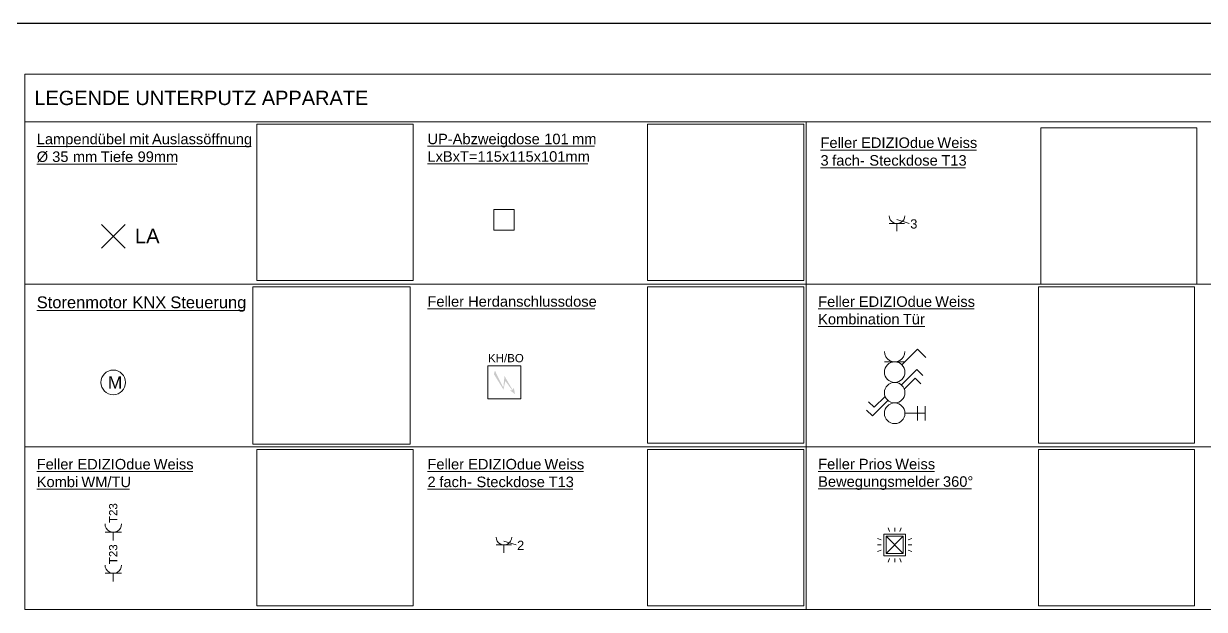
# Model space of a CAD drawing. Extents: x -1132 to 613, y -179 to 712.
# Drawn here: x -540.2 to -253.1, y 373.2 to 515.5 of the extents above; entities that cross this region are included whole.
import ezdxf

# ---------------------------------------------------------------- set-up
doc = ezdxf.new("R2010")
doc.units = 0
doc.layers.get('0').update_dxf_attribs({"lineweight": 13})
for name, color, linetype, lineweight in [('EL01_WAN_I0_Legende', 7, 'Continuous', 13), ('EL01_WAN_Rahmen', 7, 'Continuous', 13), ('EL01_WAN_Text', 7, 'Continuous', 13)]:
    doc.layers.add(name, color=color, linetype=linetype, lineweight=lineweight)
for name, color, linetype, lineweight, true_color in [('EL01_WAN_Kraft', 1, 'Continuous', 13, 0xff0000), ('EL01_WAN_Licht', 7, 'Continuous', 13, 0x0080ff), ('EL01_WAN_Starkstrom', 1, 'Continuous', 13, 0xff0000), ('EL01_WAN_Storen', 1, 'Continuous', 13, 0xff0000), ('EL01_WANX_Bitmap', 1, 'Continuous', 13, 0xff0000)]:
    doc.layers.add(name, color=color, linetype=linetype, lineweight=lineweight, true_color=true_color)
doc.styles.get("Standard").update_dxf_attribs({"font": 'arial.ttf'})
picture_1 = doc.add_image_def('image1.png', size_in_pixel=(460, 460))
picture_2 = doc.add_image_def('image2', size_in_pixel=(1181, 1181))
picture_3 = doc.add_image_def('image3.png', size_in_pixel=(320, 320))
picture_4 = doc.add_image_def('image4.jpg', size_in_pixel=(300, 300))
picture_5 = doc.add_image_def('image13.png', size_in_pixel=(320, 320))
picture_6 = doc.add_image_def('image14.png', size_in_pixel=(320, 320))
picture_7 = doc.add_image_def('image18.png', size_in_pixel=(460, 460))
picture_8 = doc.add_image_def('image20.png', size_in_pixel=(340, 340))
picture_9 = doc.add_image_def('image21.jpg', size_in_pixel=(740, 416))

# ---------------------------------------------------------------- blocks, each defined once
blk = doc.blocks.new('Blockreferenz-A0UJ2V7OXE', base_point=(-539.92, 373.19))
at = {"layer": 'EL01_WAN_Starkstrom', "lineweight": -2}
blk.add_hatch(color=256, dxfattribs=at).paths.add_polyline_path([(-420.73, 425.52), (-421.96, 426.39), (-421.43, 426.46), (-423.09, 428.69), (-423.54, 426.58), (-425.85, 430.33), (-425.62, 431.21), (-423.57, 427.06), (-423.29, 429.91), (-421.33, 426.54), (-421.02, 427.01)])
at = {"layer": 'EL01_WAN_Kraft', "linetype": 'ByBlock', "lineweight": -2, "ltscale": 0.13}
for p, q in [((-520.42, 391.96), (-516.42, 391.96)), ((-518.42, 391.96), (-518.42, 389.96)), ((-520.42, 381.96), (-516.42, 381.96)), ((-518.42, 381.96), (-518.42, 379.96))]:
    blk.add_line(p, q, dxfattribs=at)
for centre in [(-518.42, 393.96), (-518.42, 383.96)]:
    blk.add_ellipse(centre, major_axis=(-2, 0), ratio=1, start_param=0, end_param=3.141593, dxfattribs=at)
at = {"layer": 'EL01_WAN_Licht', "lineweight": -2}
for p, q in [((-420.92, 470.34), (-425.92, 470.34)), ((-425.92, 470.34), (-425.92, 465.34)), ((-420.92, 465.34), (-420.92, 470.34)), ((-425.92, 465.34), (-420.92, 465.34)), ((-329.74, 466.96), (-325.99, 466.96)), ((-327.86, 467.9), (-324.86, 466.96)), ((-327.86, 466.96), (-327.86, 465.08)), ((-326.65, 432.61), (-322.85, 436.41)), ((-322.85, 436.41), (-320.86, 434.42)), ((-330.92, 433.34), (-325.92, 433.34)), ((-326.78, 427.72), (-323.03, 431.47)), ((-323.03, 431.47), (-321.61, 430.06)), ((-326.09, 426.74), (-323.45, 429.39)), ((-323.45, 429.39), (-322.09, 428.03)), ((-330.75, 424.93), (-333.4, 422.29)), ((-333.4, 422.29), (-334.76, 423.65)), ((-330.07, 423.96), (-333.82, 420.21)), ((-333.82, 420.21), (-335.23, 421.62)), ((-331.05, 386.21), (-331.05, 391.46)), ((-331.05, 391.46), (-325.8, 391.46)), ((-326.32, 386.74), (-330.52, 390.94)), ((-330.52, 386.74), (-330.52, 390.94)), ((-330.52, 390.94), (-326.32, 390.94)), ((-330.52, 386.74), (-326.32, 390.94)), ((-329.68, 392.1), (-330.02, 392.99)), ((-328.42, 392.1), (-328.42, 392.99)), ((-327.17, 392.1), (-326.83, 392.99)), ((-326.32, 390.94), (-326.32, 386.74)), ((-325.8, 391.46), (-325.8, 386.21)), ((-425.3, 388.84), (-421.55, 388.84)), ((-423.42, 389.77), (-420.42, 388.84)), ((-423.42, 388.84), (-423.42, 386.96)), ((-331.69, 390.09), (-332.58, 390.43)), ((-331.69, 388.84), (-332.58, 388.84)), ((-331.69, 387.58), (-332.58, 387.24)), ((-325.15, 390.09), (-324.27, 390.43)), ((-325.15, 388.84), (-324.27, 388.84)), ((-325.15, 387.58), (-324.27, 387.24)), ((-325.8, 386.21), (-331.05, 386.21)), ((-326.32, 386.74), (-330.52, 386.74)), ((-329.68, 385.57), (-330.02, 384.68)), ((-328.42, 385.57), (-328.42, 384.68)), ((-327.17, 385.57), (-326.83, 384.68))]:
    blk.add_line(p, q, dxfattribs=at)
at = {"layer": 'EL01_WAN_Licht', "linetype": 'ByBlock', "lineweight": -2, "ltscale": 0.13}
for p, q in [((-521.31, 460.95), (-515.54, 466.72)), ((-521.31, 466.72), (-515.54, 460.95))]:
    blk.add_line(p, q, dxfattribs=at)
at = {"layer": 'EL01_WAN_Licht', "lineweight": -2}
for centre in [(-328.42, 430.84), (-328.42, 425.84)]:
    blk.add_circle(centre, 2.5, dxfattribs=at)
for centre, major_axis in [((-327.86, 468.83), (-1.88, 0)), ((-328.42, 435.84), (-2.5, 0)), ((-423.42, 390.71), (-1.88, 0))]:
    blk.add_ellipse(centre, major_axis=major_axis, ratio=1, start_param=0, end_param=3.141593, dxfattribs=at)
at = {"layer": 'EL01_WAN_Rahmen', "color": 0, "linetype": 'ByBlock', "lineweight": -2, "ltscale": 0.13}
for p, q in [((-539.92, 491.69), (-539.92, 503.28)), ((-539.92, 503.28), (30.08, 503.28)), ((-539.92, 452.19), (-539.92, 491.69)), ((-539.92, 491.69), (-349.92, 491.69)), ((-349.92, 452.19), (-349.92, 491.69)), ((-349.92, 491.69), (29.2, 491.69)), ((-349.92, 491.69), (-349.92, 452.19)), ((30.08, 491.69), (-349.92, 491.69)), ((-349.92, 452.19), (-539.92, 452.19)), ((-539.92, 412.69), (-539.92, 452.19)), ((-539.92, 452.19), (-516.79, 452.19)), ((-159.92, 452.19), (-349.92, 452.19)), ((-349.92, 412.69), (-349.92, 452.19)), ((-349.92, 452.19), (-326.79, 452.19)), ((-349.92, 452.19), (-349.92, 412.69)), ((-349.92, 412.69), (-539.92, 412.69)), ((-539.92, 373.19), (-539.92, 412.69)), ((-539.92, 412.69), (-516.79, 412.69)), ((-349.92, 373.19), (-349.92, 412.69)), ((-349.92, 412.69), (-326.79, 412.69)), ((-159.92, 412.69), (-349.92, 412.69)), ((-349.92, 412.69), (-349.92, 373.19)), ((-349.92, 373.19), (-539.92, 373.19)), ((-159.92, 373.19), (-349.92, 373.19))]:
    blk.add_line(p, q, dxfattribs=at)
at = {"layer": 'EL01_WAN_Starkstrom', "lineweight": -2}
for p, q in [((-427.3, 424.34), (-427.3, 432.34)), ((-427.3, 432.34), (-419.3, 432.34)), ((-419.3, 424.34), (-419.3, 432.34)), ((-427.3, 424.34), (-419.3, 424.34))]:
    blk.add_line(p, q, dxfattribs=at)
at = {"layer": 'EL01_WAN_Storen', "lineweight": -2}
for p, q in [((-322.83, 422.56), (-322.83, 419.11)), ((-320.98, 422.56), (-320.98, 419.11)), ((-325.92, 420.84), (-320.98, 420.84))]:
    blk.add_line(p, q, dxfattribs=at)
at = {"layer": 'EL01_WAN_Storen', "linetype": 'ByBlock', "lineweight": -2, "ltscale": 0.13}
blk.add_circle((-518.42, 428.34), 3, dxfattribs=at)
at = {"layer": 'EL01_WAN_Storen', "lineweight": -2}
blk.add_circle((-328.42, 420.84), 2.5, dxfattribs=at)
at = {"layer": 'EL01_WAN_Text', "color": 7, "linetype": 'ByBlock', "lineweight": -2, "ltscale": 0.13, "true_color": 0xffffff}
for p, q in [((-537.02, 485.7), (-515.96, 485.7)), ((-515.96, 485.7), (-514.49, 485.7)), ((-514.49, 485.7), (-510.01, 485.7)), ((-510.01, 485.7), (-509, 485.7)), ((-509, 485.7), (-484.9, 485.7)), ((-442.02, 485.72), (-415.15, 485.72)), ((-415.15, 485.72), (-413.63, 485.72)), ((-413.63, 485.72), (-408.73, 485.72)), ((-408.73, 485.72), (-406.86, 485.72)), ((-406.86, 485.72), (-401.39, 485.72)), ((-346.46, 484.81), (-337.8, 484.81)), ((-337.8, 484.81), (-336.58, 484.81)), ((-336.58, 484.81), (-319.21, 484.81)), ((-319.21, 484.81), (-318.03, 484.81)), ((-318.03, 484.81), (-308.52, 484.81)), ((-537.02, 481.41), (-534.53, 481.41)), ((-534.53, 481.41), (-533.26, 481.41)), ((-533.26, 481.41), (-529.59, 481.41)), ((-529.59, 481.41), (-528.23, 481.41)), ((-528.23, 481.41), (-522.76, 481.41)), ((-522.76, 481.41), (-521.46, 481.41)), ((-521.46, 481.41), (-513.78, 481.41)), ((-513.78, 481.41), (-512.5, 481.41)), ((-512.5, 481.41), (-502.99, 481.41)), ((-442.02, 481.46), (-403.05, 481.46)), ((-346.46, 480.52), (-344.8, 480.52)), ((-344.8, 480.52), (-343.61, 480.52)), ((-343.61, 480.52), (-335.84, 480.52)), ((-335.84, 480.52), (-334.58, 480.52)), ((-334.58, 480.52), (-318.27, 480.52)), ((-318.27, 480.52), (-317.06, 480.52)), ((-317.06, 480.52), (-311.17, 480.52)), ((-537.02, 445.8), (-515.12, 445.8)), ((-515.12, 445.8), (-513.77, 445.8)), ((-513.77, 445.8), (-505.87, 445.8)), ((-505.87, 445.8), (-504.54, 445.8)), ((-504.54, 445.8), (-486.51, 445.8)), ((-442.02, 446.23), (-433.36, 446.23)), ((-433.36, 446.23), (-432.13, 446.23)), ((-432.13, 446.23), (-401.31, 446.23)), ((-347.02, 446.19), (-338.36, 446.19)), ((-338.36, 446.19), (-337.13, 446.19)), ((-337.13, 446.19), (-319.77, 446.19)), ((-319.77, 446.19), (-318.58, 446.19)), ((-318.58, 446.19), (-309.08, 446.19)), ((-347.02, 441.93), (-327.74, 441.93)), ((-327.74, 441.93), (-326.43, 441.93)), ((-326.43, 441.93), (-321.12, 441.93)), ((-537.02, 406.69), (-528.36, 406.69)), ((-528.36, 406.69), (-527.13, 406.69)), ((-527.13, 406.69), (-509.77, 406.69)), ((-509.77, 406.69), (-508.58, 406.69)), ((-508.58, 406.69), (-499.08, 406.69)), ((-442.02, 406.69), (-433.36, 406.69)), ((-433.36, 406.69), (-432.13, 406.69)), ((-432.13, 406.69), (-414.77, 406.69)), ((-414.77, 406.69), (-413.58, 406.69)), ((-413.58, 406.69), (-404.08, 406.69)), ((-347.02, 406.73), (-338.36, 406.73)), ((-338.36, 406.73), (-337.14, 406.73)), ((-337.14, 406.73), (-329.45, 406.73)), ((-329.45, 406.73), (-328.28, 406.73)), ((-328.28, 406.73), (-318.77, 406.73)), ((-537.02, 402.39), (-527.44, 402.39)), ((-527.44, 402.39), (-526.16, 402.39)), ((-526.16, 402.39), (-514.43, 402.39)), ((-442.02, 402.39), (-440.33, 402.39)), ((-440.33, 402.39), (-439.12, 402.39)), ((-439.12, 402.39), (-431.35, 402.39)), ((-431.35, 402.39), (-430.09, 402.39)), ((-430.09, 402.39), (-413.78, 402.39)), ((-413.78, 402.39), (-412.56, 402.39)), ((-412.56, 402.39), (-406.68, 402.39)), ((-347.02, 402.47), (-317.76, 402.47)), ((-317.76, 402.47), (-316.67, 402.47)), ((-316.67, 402.47), (-309.7, 402.47))]:
    blk.add_line(p, q, dxfattribs=at)
at = {"layer": 'EL01_WAN_Kraft', "linetype": 'ByBlock', "lineweight": -2, "ltscale": 0.13, "char_height": 2, "attachment_point": 1, "rotation": 90}
for insert in [(-519.43, 394.18), (-519.43, 384.18)]:
    blk.add_mtext('{\\fArial;T23}', dxfattribs=dict(at, insert=insert))
at = {"layer": 'EL01_WAN_Licht', "lineweight": -2, "char_height": 2.25, "attachment_point": 1}
for s, insert in [('{\\fArial;3}', (-324.64, 467.98)), ('{\\fArial;2}', (-420.24, 389.86))]:
    blk.add_mtext(s, dxfattribs=dict(at, insert=insert))
at = {"layer": 'EL01_WAN_Licht', "linetype": 'ByBlock', "lineweight": -2, "ltscale": 0.13, "insert": (-513.14, 465.67), "char_height": 3.5, "attachment_point": 1}
blk.add_mtext('{\\fArial;LA}', dxfattribs=at)
at = {"layer": 'EL01_WAN_Starkstrom', "linetype": 'ByBlock', "lineweight": -2, "ltscale": 0.13, "insert": (-427.29, 435.25), "char_height": 2, "attachment_point": 1}
blk.add_mtext('{\\fArial;KH/BO}', dxfattribs=at)
at = {"layer": 'EL01_WAN_Storen', "lineweight": -2, "insert": (-519.71, 429.84), "char_height": 3, "attachment_point": 1}
blk.add_mtext('{\\fArial;M}', dxfattribs=at)
at = {"layer": 'EL01_WAN_Text', "color": 0, "linetype": 'ByBlock', "lineweight": -2, "ltscale": 0.13, "insert": (-537.6, 499.22), "char_height": 3.4761, "attachment_point": 1}
blk.add_mtext('{\\fArial;LEGENDE UNTERPUTZ APPARATE}', dxfattribs=at)
at = {"layer": 'EL01_WAN_Text', "color": 7, "linetype": 'ByBlock', "lineweight": -2, "ltscale": 0.13, "true_color": 0xffffff, "attachment_point": 1}
for s, insert, char_height in [('{\\fArial;Lampendübel}', (-537.02, 488.76), 2.5491), ('{\\fArial;mit}', (-514.49, 488.76), 2.5491), ('{\\fArial;Auslassöffnung}', (-509, 488.76), 2.5491), ('{\\fArial;UP-Abzweigdose}', (-442.02, 488.78), 2.5491), ('{\\fArial;101}', (-413.63, 488.78), 2.5491), ('{\\fArial;mm}', (-406.86, 488.78), 2.5491), ('{\\fArial;Feller}', (-346.46, 487.87), 2.5491), ('{\\fArial;EDIZIOdue}', (-336.58, 487.87), 2.5491), ('{\\fArial;Weiss}', (-318.03, 487.87), 2.5491), ('{\\fArial;Ø}', (-537.02, 484.47), 2.5491), ('{\\fArial;35}', (-533.26, 484.47), 2.5491), ('{\\fArial;mm}', (-528.23, 484.47), 2.5491), ('{\\fArial;Tiefe}', (-521.46, 484.47), 2.5491), ('{\\fArial;99mm}', (-512.5, 484.47), 2.5491), ('{\\fArial;LxBxT=115x115x101mm}', (-442.02, 484.52), 2.5491), ('{\\fArial;3}', (-346.46, 483.57), 2.5491), ('{\\fArial;fach-}', (-343.61, 483.57), 2.5491), ('{\\fArial;Steckdose}', (-334.58, 483.57), 2.5491), ('{\\fArial;T13}', (-317.06, 483.57), 2.5491), ('{\\fArial;Storenmotor}', (-537.02, 449.24), 2.8678), ('{\\fArial;KNX}', (-513.77, 449.24), 2.8678), ('{\\fArial;Steuerung}', (-504.54, 449.24), 2.8678), ('{\\fArial;Feller}', (-442.02, 449.29), 2.5491), ('{\\fArial;Herdanschlussdose}', (-432.13, 449.29), 2.5491), ('{\\fArial;Feller}', (-347.02, 449.25), 2.5491), ('{\\fArial;EDIZIOdue}', (-337.13, 449.25), 2.5491), ('{\\fArial;Weiss}', (-318.58, 449.25), 2.5491), ('{\\fArial;Kombination}', (-347.02, 444.99), 2.5491), ('{\\fArial;Tür}', (-326.43, 444.99), 2.5491), ('{\\fArial;Feller}', (-537.02, 409.75), 2.5491), ('{\\fArial;EDIZIOdue}', (-527.13, 409.75), 2.5491), ('{\\fArial;Weiss}', (-508.58, 409.75), 2.5491), ('{\\fArial;Feller}', (-442.02, 409.75), 2.5491), ('{\\fArial;EDIZIOdue}', (-432.13, 409.75), 2.5491), ('{\\fArial;Weiss}', (-413.58, 409.75), 2.5491), ('{\\fArial;Feller}', (-347.02, 409.79), 2.5491), ('{\\fArial;Prios}', (-337.14, 409.79), 2.5491), ('{\\fArial;Weiss}', (-328.28, 409.79), 2.5491), ('{\\fArial;Kombi}', (-537.02, 405.45), 2.5491), ('{\\fArial;WM/TU}', (-526.16, 405.45), 2.5491), ('{\\fArial;2}', (-442.02, 405.45), 2.5491), ('{\\fArial;fach-}', (-439.12, 405.45), 2.5491), ('{\\fArial;Steckdose}', (-430.09, 405.45), 2.5491), ('{\\fArial;T13}', (-412.56, 405.45), 2.5491), ('{\\fArial;Bewegungsmelder}', (-347.02, 405.53), 2.5491), ('{\\fArial;360°}', (-316.67, 405.53), 2.5491)]:
    blk.add_mtext(s, dxfattribs=dict(at, insert=insert, char_height=char_height))
at = {"color": 0, "linetype": 'ByBlock', "lineweight": -2, "ltscale": 0.13}
image = blk.add_image(picture_2, insert=(-483.48, 453.07), size_in_units=(38, 38), dxfattribs=at)
image.dxf.flags = 7
image = blk.add_image(picture_8, insert=(-388.48, 453.07), size_in_units=(38, 38), dxfattribs=at)
image.dxf.flags = 7
at = {"layer": 'EL01_WANX_Bitmap', "linetype": 'ByBlock', "lineweight": -2, "ltscale": 0.13}
image = blk.add_image(picture_6, insert=(-292.92, 452.19), size_in_units=(38, 38), rotation=0, dxfattribs=at)
image.dxf.flags = 7
image = blk.add_image(picture_9, insert=(-484.49, 413.33), size_in_units=(38.23, 38.23), dxfattribs=at)
image.dxf.flags = 7
image = blk.add_image(picture_4, insert=(-388.48, 413.57), size_in_units=(38, 38), rotation=0, dxfattribs=at)
image.dxf.flags = 7
image = blk.add_image(picture_7, insert=(-293.48, 413.57), size_in_units=(38, 38), rotation=0, dxfattribs=at)
image.dxf.flags = 7
image = blk.add_image(picture_1, insert=(-483.48, 374.07), size_in_units=(38, 38), rotation=0, dxfattribs=at)
image.dxf.flags = 7
image = blk.add_image(picture_5, insert=(-388.48, 374.07), size_in_units=(38, 38), rotation=0, dxfattribs=at)
image.dxf.flags = 7
image = blk.add_image(picture_3, insert=(-293.48, 374.07), size_in_units=(38, 38), rotation=0, dxfattribs=at)
image.dxf.flags = 7

msp = doc.modelspace()

# ---------------------------------------------------------------- linework, layer by layer
at = {"color": 0, "linetype": 'ByBlock', "lineweight": -2, "ltscale": 0.13}
msp.add_line((607.58, 515.53), (-1132.42, 515.53), dxfattribs=at)

# ---------------------------------------------------------------- block references
at = {"layer": 'EL01_WAN_I0_Legende', "ltscale": 0.13}
msp.add_blockref('Blockreferenz-A0UJ2V7OXE', (-539.92, 373.19), dxfattribs=at)

doc.saveas('drawing.dxf')
